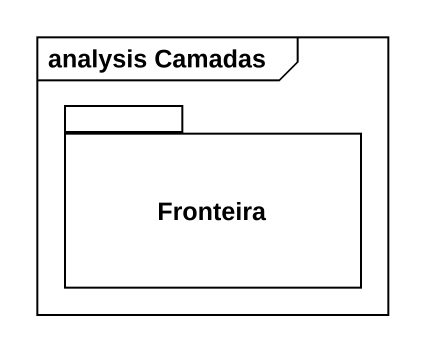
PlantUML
@startuml
mainframe analysis Camadas
package Fronteira {
}
@enduml
